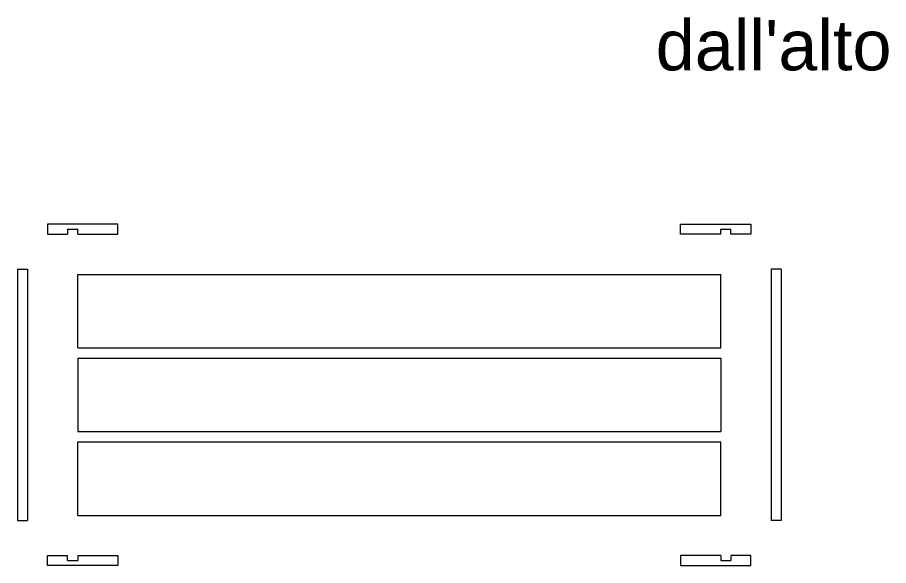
# Model space of a CAD drawing. Header units: centimetres. Extents: x 917 to 2835, y -35184 to -3253.
# Drawn here: x 1859.3 to 1946, y -3543.6 to -3489 of the extents above; entities that cross this region are included whole.
import ezdxf

# ---------------------------------------------------------------- set-up
doc = ezdxf.new("R2010")
doc.units = ezdxf.units.CM
doc.layers.add('mobili', color=7, linetype='Continuous', lineweight=20)
doc.layers.add('viti', color=3, linetype='Continuous', lineweight=20)
doc.styles.get("Standard").update_dxf_attribs({"font": 'arial.ttf'})

msp = doc.modelspace()

# ---------------------------------------------------------------- linework, layer by layer
at = {"layer": 'mobili'}
for p, q in [((1869.279, -3509.568), (1862.279, -3509.568)), ((1862.279, -3509.568), (1862.279, -3510.568)), ((1864.279, -3510.068), (1865.279, -3510.068)), ((1864.279, -3510.068), (1864.279, -3510.568)), ((1865.279, -3510.568), (1865.279, -3510.068)), ((1869.279, -3510.568), (1869.279, -3509.568)), ((1925.279, -3509.568), (1932.279, -3509.568)), ((1925.279, -3510.568), (1925.279, -3509.568)), ((1929.279, -3510.568), (1929.279, -3510.068)), ((1929.279, -3510.068), (1930.279, -3510.068)), ((1930.279, -3510.568), (1930.279, -3510.068)), ((1932.279, -3509.568), (1932.279, -3510.568)), ((1862.279, -3510.568), (1864.279, -3510.568)), ((1865.279, -3510.568), (1869.279, -3510.568)), ((1929.279, -3510.568), (1925.279, -3510.568)), ((1932.279, -3510.568), (1930.279, -3510.568)), ((1859.279, -3514.068), (1859.279, -3539.058)), ((1859.279, -3514.068), (1860.279, -3514.068)), ((1860.279, -3514.068), (1860.279, -3539.058)), ((1934.279, -3514.068), (1934.279, -3539.058)), ((1935.279, -3514.068), (1934.279, -3514.068)), ((1935.279, -3514.068), (1935.279, -3539.058)), ((1865.279, -3514.568), (1929.279, -3514.568)), ((1865.279, -3521.898), (1865.279, -3514.568)), ((1929.279, -3521.898), (1929.279, -3514.568)), ((1865.279, -3521.898), (1929.279, -3521.898)), ((1865.279, -3522.898), (1929.279, -3522.898)), ((1865.279, -3522.898), (1865.279, -3530.228)), ((1929.279, -3522.898), (1929.279, -3530.228)), ((1865.279, -3530.228), (1929.279, -3530.228)), ((1865.279, -3531.228), (1929.279, -3531.228)), ((1865.279, -3538.558), (1865.279, -3531.228)), ((1929.279, -3538.558), (1929.279, -3531.228)), ((1865.279, -3538.558), (1929.279, -3538.558)), ((1859.279, -3539.058), (1860.279, -3539.058)), ((1935.279, -3539.058), (1934.279, -3539.058)), ((1862.279, -3543.558), (1862.279, -3542.558)), ((1862.279, -3542.558), (1864.279, -3542.558)), ((1864.279, -3543.058), (1864.279, -3542.558)), ((1864.279, -3543.058), (1865.279, -3543.058)), ((1865.279, -3542.558), (1869.279, -3542.558)), ((1865.279, -3542.558), (1865.279, -3543.058)), ((1869.279, -3542.558), (1869.279, -3543.558)), ((1929.279, -3542.558), (1925.279, -3542.558)), ((1925.279, -3542.558), (1925.279, -3543.558)), ((1929.279, -3542.558), (1929.279, -3543.058)), ((1929.279, -3543.058), (1930.279, -3543.058)), ((1932.279, -3542.558), (1930.279, -3542.558)), ((1930.279, -3542.558), (1930.279, -3543.058)), ((1932.279, -3543.558), (1932.279, -3542.558)), ((1869.279, -3543.558), (1862.279, -3543.558)), ((1925.279, -3543.558), (1932.279, -3543.558))]:
    msp.add_line(p, q, dxfattribs=at)

# ---------------------------------------------------------------- texts
at = {"layer": 'viti', "insert": (1922.799, -3489.26), "char_height": 5, "attachment_point": 1}
msp.add_mtext_dynamic_manual_height_columns("dall'alto", width=49.2742, gutter_width=12.5, heights=[0], dxfattribs=at)

doc.saveas('drawing.dxf')
